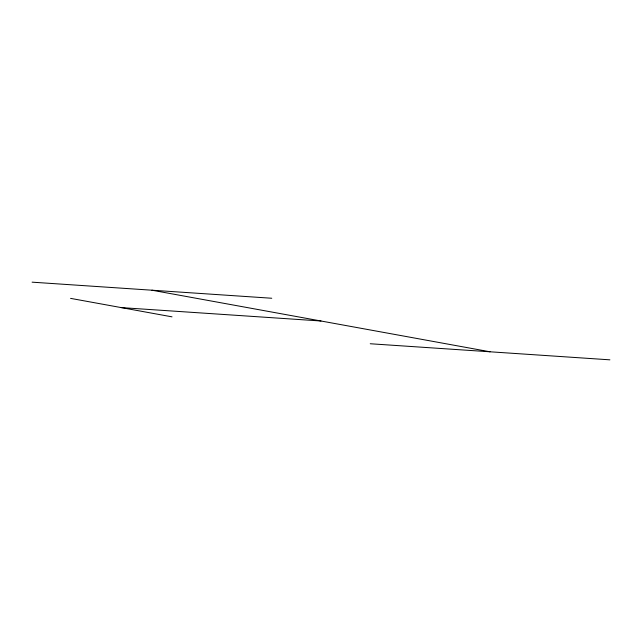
<?xml version="1.0" encoding="UTF-8"?>
<svg xmlns="http://www.w3.org/2000/svg" width="642" height="642" viewBox="0 0 642 642"><rect width="100%" height="100%" fill="white"/><g stroke="black" fill="none" stroke-linecap="round" stroke-linejoin="round"><path stroke-width="0.96" d="M32.1 282.167L271.751 298.249M121.29 307.606L321 321M370.249 343.751L609.9 359.833M151.921 290.208L490.079 351.792M70.572 298.37L172.016 316.843"/></g></svg>
